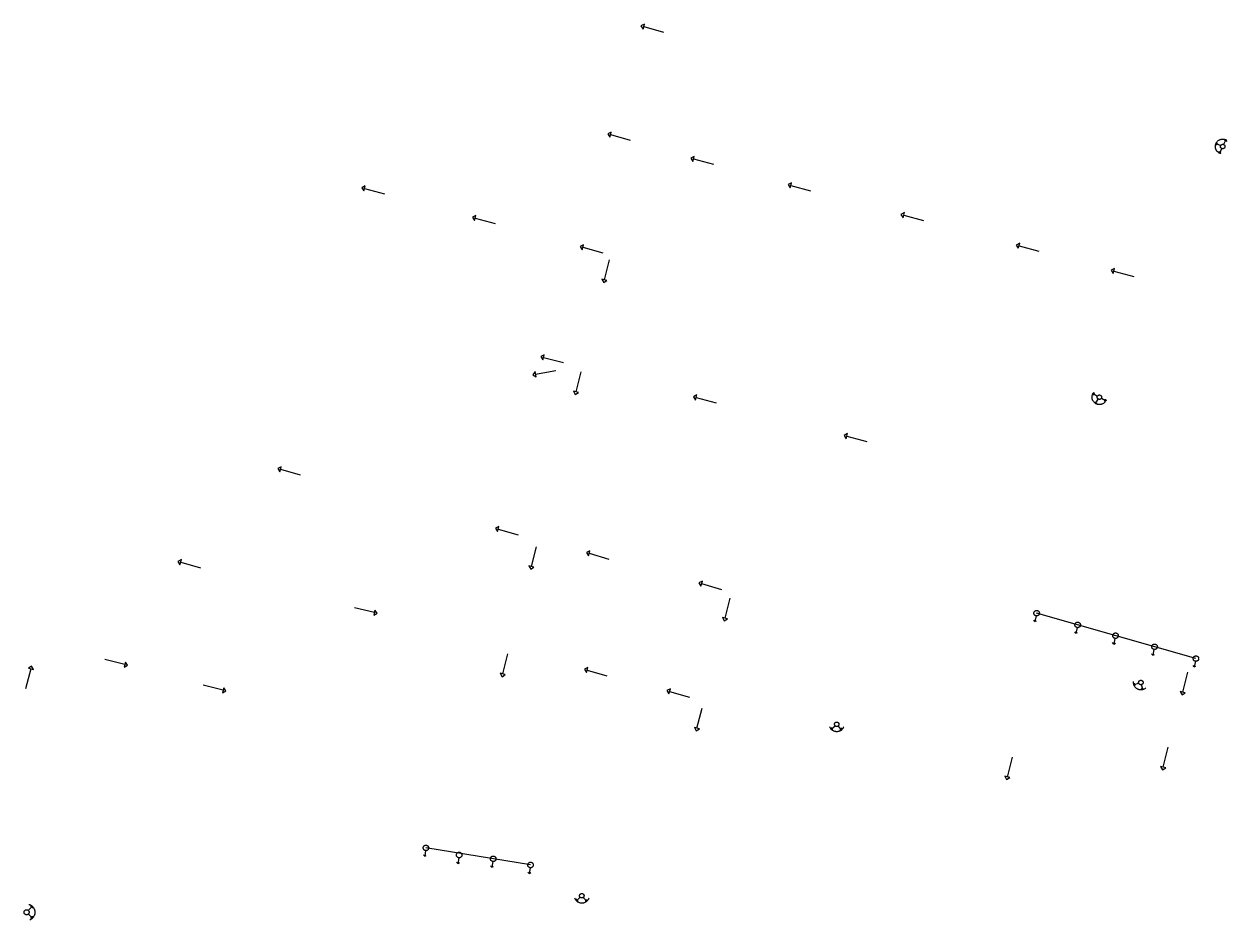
# Model space of a CAD drawing. Header units: inches. Extents: x 21905 to 29562, y 37649 to 43473.
# Drawn here: x 25828 to 27191, y 42210 to 43225 of the extents above; entities that cross this region are included whole.
import ezdxf

# ---------------------------------------------------------------- set-up
doc = ezdxf.new("R2010")
doc.units = ezdxf.units.IN
doc.header["$MEASUREMENT"] = 0

msp = doc.modelspace()

# ---------------------------------------------------------------- linework, layer by layer
for points in [[(26529.4, 43219), (26531, 43224.7), (26527.1, 43222.7), (26529.4, 43219)], [(26530.2, 43221.8), (26552.7, 43215.7)], [(26491.7, 43096.6), (26493.2, 43102.4), (26489.4, 43100.3), (26491.7, 43096.6)], [(26492.4, 43099.5), (26515, 43093.3)], [(27183.9, 43078), (27183.3, 43078.2), (27182.8, 43078.4), (27182.2, 43078.6), (27181.7, 43078.9), (27181.3, 43079.2), (27180.8, 43079.6), (27180.4, 43080), (27179.9, 43080.4), (27179.6, 43080.8), (27179.2, 43081.3), (27178.9, 43081.8), (27178.6, 43082.3), (27178.4, 43082.8), (27178.2, 43083.4), (27178, 43083.9), (27177.9, 43084.5), (27177.8, 43085.1), (27177.7, 43085.6), (27177.7, 43086.2), (27177.8, 43086.8), (27177.8, 43087.4), (27177.9, 43087.9), (27178.1, 43088.5), (27178.3, 43089.1), (27178.5, 43089.6), (27178.8, 43090.1), (27179.1, 43090.6), (27179.4, 43091.1), (27179.8, 43091.5), (27180.2, 43092), (27180.6, 43092.4), (27181, 43092.7), (27181.5, 43093.1), (27182, 43093.4), (27182.5, 43093.6), (27183.1, 43093.9), (27183.6, 43094), (27184.2, 43094.2), (27184.7, 43094.3), (27185.3, 43094.4), (27185.9, 43094.4), (27186.5, 43094.4), (27187.1, 43094.4), (27187.6, 43094.3), (27188.2, 43094.1), (27188.8, 43094), (27189.3, 43093.8), (27189.8, 43093.5), (27190.4, 43093.2), (27190.8, 43092.9)], [(27178.6, 43089.5), (27180.3, 43090.3)], [(27178.6, 43089.5), (27183.8, 43087.1)], [(27178.6, 43089.5), (27179.2, 43087.7)], [(27184.6, 43084), (27184.5, 43084.1), (27184.4, 43084.2), (27184.2, 43084.3), (27184.1, 43084.4), (27184, 43084.6), (27183.9, 43084.7), (27183.8, 43084.9), (27183.7, 43085), (27183.7, 43085.2), (27183.6, 43085.4), (27183.6, 43085.6), (27183.5, 43085.7), (27183.5, 43085.9), (27183.5, 43086.1), (27183.5, 43086.3), (27183.6, 43086.4), (27183.6, 43086.6), (27183.6, 43086.8), (27183.7, 43086.9), (27183.8, 43087.1), (27183.8, 43087.3), (27183.9, 43087.4), (27184, 43087.6), (27184.1, 43087.7), (27184.2, 43087.8), (27184.4, 43088), (27184.5, 43088.1), (27184.7, 43088.2), (27184.8, 43088.3), (27185, 43088.4), (27185.1, 43088.4), (27185.3, 43088.5), (27185.5, 43088.5), (27185.6, 43088.6), (27185.8, 43088.6), (27186, 43088.6), (27186.2, 43088.6), (27186.3, 43088.6), (27186.5, 43088.6), (27186.7, 43088.5), (27186.9, 43088.5), (27187, 43088.4), (27187.2, 43088.3), (27187.3, 43088.3), (27187.5, 43088.2), (27187.6, 43088.1), (27187.8, 43087.9), (27187.9, 43087.8), (27188, 43087.7), (27188.1, 43087.5), (27188.2, 43087.4), (27188.3, 43087.2), (27188.4, 43087.1), (27188.4, 43086.9), (27188.5, 43086.7), (27188.5, 43086.6), (27188.6, 43086.4), (27188.6, 43086.2), (27188.6, 43086), (27188.6, 43085.9), (27188.6, 43085.7), (27188.5, 43085.5), (27188.5, 43085.4), (27188.4, 43085.2), (27188.4, 43085), (27188.3, 43084.9), (27188.2, 43084.7), (27188.1, 43084.6), (27188, 43084.4), (27187.9, 43084.3), (27187.7, 43084.2), (27187.6, 43084.1), (27187.5, 43084), (27187.3, 43083.9), (27187.2, 43083.8), (27187, 43083.7), (27186.8, 43083.6), (27186.7, 43083.6), (27186.5, 43083.6), (27186.3, 43083.5), (27186.1, 43083.5), (27186, 43083.5), (27185.8, 43083.5), (27185.6, 43083.6), (27185.4, 43083.6), (27185.3, 43083.7), (27185.1, 43083.7), (27184.9, 43083.8), (27184.8, 43083.9), (27184.6, 43084)], [(27189.5, 43093.5), (27187.1, 43088.4)], [(27189.5, 43093.5), (27187.7, 43093)], [(27189.5, 43093.5), (27190.3, 43091.8)], [(26585.8, 43069.1), (26587.4, 43074.9), (26583.5, 43072.9), (26585.8, 43069.1)], [(26586.6, 43072), (26609.1, 43065.9)], [(27182.6, 43078.6), (27181.9, 43080.4)], [(27182.6, 43078.6), (27185, 43083.8)], [(27182.6, 43078.6), (27184.4, 43079.2)], [(26696, 43039.2), (26697.6, 43045), (26693.8, 43043), (26696, 43039.2)], [(26213.1, 43035.7), (26214.7, 43041.5), (26210.8, 43039.4), (26213.1, 43035.7)], [(26213.9, 43038.6), (26236.4, 43032.4)], [(26696.8, 43042.1), (26719.3, 43036)], [(26338.6, 43002.2), (26340.1, 43008), (26336.3, 43005.9), (26338.6, 43002.2)], [(26339.3, 43005.1), (26361.9, 42998.9)], [(26823.9, 43005.4), (26825.5, 43011.2), (26821.6, 43009.1), (26823.9, 43005.4)], [(26824.7, 43008.3), (26847.2, 43002.1)], [(26954.5, 42970.8), (26956.1, 42976.5), (26952.2, 42974.5), (26954.5, 42970.8)], [(26460.5, 42969), (26462.1, 42974.8), (26458.2, 42972.7), (26460.5, 42969)], [(26461.3, 42971.9), (26483.8, 42965.7)], [(26955.3, 42973.7), (26977.8, 42967.5)], [(26485.7, 42935.1), (26491.5, 42957.7)], [(27062, 42942.1), (27063.6, 42947.9), (27059.7, 42945.9), (27062, 42942.1)], [(26488.6, 42934.3), (26482.8, 42935.8), (26484.9, 42932), (26488.6, 42934.3)], [(27062.8, 42945), (27085.3, 42938.9)], [(26415.9, 42844.4), (26417.5, 42850.2), (26413.6, 42848.1), (26415.9, 42844.4)], [(26416.7, 42847.3), (26439.3, 42841.3)], [(26408.2, 42825.4), (26407.1, 42831.2), (26404.6, 42827.7), (26408.2, 42825.4)], [(26407.7, 42828.3), (26430.6, 42832.6)], [(26453.5, 42808.3), (26459.4, 42830.9)], [(26456.4, 42807.6), (26450.6, 42809.1), (26452.7, 42805.3), (26456.4, 42807.6)], [(26588.8, 42799), (26590.3, 42804.8), (26586.5, 42802.7), (26588.8, 42799)], [(26589.6, 42801.9), (26612.2, 42795.9)], [(27054.2, 42799.1), (27053.9, 42798.6), (27053.7, 42798.1), (27053.4, 42797.6), (27053, 42797.1), (27052.7, 42796.6), (27052.3, 42796.2), (27051.8, 42795.8), (27051.4, 42795.5), (27050.9, 42795.1), (27050.4, 42794.8), (27049.9, 42794.6), (27049.3, 42794.4), (27048.8, 42794.2), (27048.2, 42794), (27047.6, 42793.9), (27047.1, 42793.9), (27046.5, 42793.8), (27045.9, 42793.8), (27045.3, 42793.9), (27044.7, 42794), (27044.2, 42794.1), (27043.6, 42794.3), (27043.1, 42794.5), (27042.6, 42794.8), (27042.1, 42795.1), (27041.6, 42795.4), (27041.1, 42795.7), (27040.7, 42796.1), (27040.3, 42796.5), (27039.9, 42797), (27039.5, 42797.4), (27039.2, 42797.9), (27038.9, 42798.4), (27038.7, 42799), (27038.5, 42799.5), (27038.3, 42800.1), (27038.2, 42800.6), (27038.1, 42801.2), (27038.1, 42801.8), (27038, 42802.4), (27038.1, 42802.9), (27038.1, 42803.5), (27038.3, 42804.1), (27038.4, 42804.7), (27038.6, 42805.2), (27038.8, 42805.7), (27039.1, 42806.3), (27039.4, 42806.8), (27039.7, 42807.2), (27040.1, 42807.7)], [(27039.3, 42806.5), (27041.2, 42807)], [(27039.3, 42806.5), (27044.2, 42803.5)], [(27039.3, 42806.5), (27039.7, 42804.6)], [(27042.1, 42795.1), (27045.1, 42800)], [(27048.3, 42800.5), (27048.2, 42800.4), (27048.1, 42800.3), (27047.9, 42800.2), (27047.8, 42800.1), (27047.6, 42800), (27047.5, 42799.9), (27047.3, 42799.8), (27047.1, 42799.8), (27047, 42799.7), (27046.8, 42799.7), (27046.6, 42799.6), (27046.5, 42799.6), (27046.3, 42799.6), (27046.1, 42799.7), (27045.9, 42799.7), (27045.7, 42799.7), (27045.6, 42799.8), (27045.4, 42799.8), (27045.3, 42799.9), (27045.1, 42800), (27044.9, 42800.1), (27044.8, 42800.2), (27044.7, 42800.3), (27044.5, 42800.4), (27044.4, 42800.6), (27044.3, 42800.7), (27044.2, 42800.9), (27044.1, 42801), (27044.1, 42801.2), (27044, 42801.3), (27043.9, 42801.5), (27043.9, 42801.7), (27043.9, 42801.9), (27043.9, 42802), (27043.9, 42802.2), (27043.9, 42802.4), (27043.9, 42802.6), (27043.9, 42802.7), (27044, 42802.9), (27044, 42803.1), (27044.1, 42803.2), (27044.2, 42803.4), (27044.3, 42803.5), (27044.4, 42803.7), (27044.5, 42803.8), (27044.6, 42804), (27044.7, 42804.1), (27044.9, 42804.2), (27045, 42804.3), (27045.2, 42804.4), (27045.3, 42804.5), (27045.5, 42804.5), (27045.6, 42804.6), (27045.8, 42804.6), (27046, 42804.7), (27046.2, 42804.7), (27046.3, 42804.7), (27046.5, 42804.7), (27046.7, 42804.7), (27046.9, 42804.7), (27047, 42804.6), (27047.2, 42804.6), (27047.4, 42804.5), (27047.5, 42804.4), (27047.7, 42804.4), (27047.8, 42804.3), (27048, 42804.2), (27048.1, 42804), (27048.2, 42803.9), (27048.4, 42803.8), (27048.5, 42803.6), (27048.6, 42803.5), (27048.6, 42803.3), (27048.7, 42803.2), (27048.8, 42803), (27048.8, 42802.8), (27048.9, 42802.7), (27048.9, 42802.5), (27048.9, 42802.3), (27048.9, 42802.1), (27048.9, 42802), (27048.9, 42801.8), (27048.9, 42801.6), (27048.8, 42801.4), (27048.8, 42801.3), (27048.7, 42801.1), (27048.6, 42801), (27048.5, 42800.8), (27048.4, 42800.7), (27048.3, 42800.5)], [(27053.4, 42797.9), (27048.6, 42800.9)], [(27053.4, 42797.9), (27053.1, 42799.8)], [(27042.1, 42795.1), (27041.6, 42797)], [(27042.1, 42795.1), (27044, 42795.5)], [(27053.4, 42797.9), (27051.6, 42797.4)], [(26759.7, 42755.1), (26761.2, 42760.9), (26757.4, 42758.9), (26759.7, 42755.1)], [(26760.4, 42758), (26783, 42752)], [(26117.9, 42717.8), (26119.5, 42723.5), (26115.6, 42721.5), (26117.9, 42717.8)], [(26118.7, 42720.6), (26141.1, 42714.1)], [(26364.5, 42650), (26366.2, 42655.8), (26362.3, 42653.8), (26364.5, 42650)], [(26365.3, 42652.9), (26387.8, 42646.3)], [(26403, 42610.3), (26408.9, 42632.9)], [(26467.5, 42622.7), (26469.2, 42628.4), (26465.3, 42626.4), (26467.5, 42622.7)], [(26468.4, 42625.5), (26490.8, 42618.9)], [(26004.9, 42612.5), (26006.5, 42618.3), (26002.6, 42616.3), (26004.9, 42612.5)], [(26005.7, 42615.4), (26028.1, 42608.9)], [(26405.9, 42609.6), (26400.2, 42611.1), (26402.2, 42607.3), (26405.9, 42609.6)], [(26594.9, 42588.3), (26596.6, 42594), (26592.7, 42592.1), (26594.9, 42588.3)], [(26595.8, 42591.2), (26618.2, 42584.6)], [(26622.3, 42552), (26628.2, 42574.6)], [(26225.1, 42558.3), (26202.4, 42563.7)], [(26225.8, 42561.2), (26224.4, 42555.3), (26228.2, 42557.5), (26225.8, 42561.2)], [(26977.7, 42555.6), (26977.6, 42555.4), (26977.4, 42555.3), (26977.2, 42555.2), (26977.1, 42555), (26976.9, 42554.9), (26976.7, 42554.8), (26976.5, 42554.7), (26976.3, 42554.6), (26976.1, 42554.6), (26975.9, 42554.5), (26975.7, 42554.5), (26975.4, 42554.5), (26975.2, 42554.5), (26975, 42554.5), (26974.8, 42554.5), (26974.6, 42554.5), (26974.4, 42554.6), (26974.2, 42554.7), (26974, 42554.7), (26973.8, 42554.8), (26973.6, 42555), (26973.4, 42555.1), (26973.2, 42555.2), (26973.1, 42555.4), (26972.9, 42555.5), (26972.8, 42555.7), (26972.7, 42555.9), (26972.6, 42556.1), (26972.5, 42556.2), (26972.4, 42556.4), (26972.3, 42556.7), (26972.2, 42556.9), (26972.2, 42557.1), (26972.2, 42557.3), (26972.2, 42557.5), (26972.2, 42557.7), (26972.2, 42557.9), (26972.2, 42558.2), (26972.3, 42558.4), (26972.3, 42558.6), (26972.4, 42558.8), (26972.5, 42559), (26972.6, 42559.2), (26972.7, 42559.4), (26972.9, 42559.5), (26973, 42559.7), (26973.1, 42559.8), (26973.3, 42560), (26973.5, 42560.1), (26973.7, 42560.2), (26973.9, 42560.3), (26974.1, 42560.4), (26974.3, 42560.5), (26974.5, 42560.6), (26974.7, 42560.6), (26974.9, 42560.7), (26975.1, 42560.7), (26975.3, 42560.7), (26975.5, 42560.7), (26975.8, 42560.6), (26976, 42560.6), (26976.2, 42560.6), (26976.4, 42560.5), (26976.6, 42560.4), (26976.8, 42560.3), (26977, 42560.2), (26977.1, 42560.1), (26977.3, 42559.9), (26977.5, 42559.8), (26977.6, 42559.6), (26977.8, 42559.5), (26977.9, 42559.3), (26978, 42559.1), (26978.1, 42558.9), (26978.2, 42558.7), (26978.3, 42558.5), (26978.3, 42558.3), (26978.4, 42558.1), (26978.4, 42557.8), (26978.4, 42557.6), (26978.4, 42557.4), (26978.4, 42557.2), (26978.3, 42557), (26978.3, 42556.8), (26978.2, 42556.6), (26978.2, 42556.4), (26978.1, 42556.2), (26978, 42556), (26977.8, 42555.8), (26977.7, 42555.6)], [(26974.6, 42554.5), (26973.3, 42548.1)], [(27155.7, 42506.2), (26975.3, 42557.6)], [(26625.2, 42551.2), (26619.4, 42552.7), (26621.5, 42548.9), (26625.2, 42551.2)], [(26973.3, 42548.1), (26972, 42549.7)], [(26973.3, 42548.1), (26975.2, 42549)], [(27024.2, 42542.4), (27024.1, 42542.2), (27023.9, 42542.1), (27023.7, 42541.9), (27023.6, 42541.8), (27023.4, 42541.7), (27023.2, 42541.6), (27023, 42541.5), (27022.8, 42541.4), (27022.6, 42541.3), (27022.4, 42541.3), (27022.2, 42541.2), (27021.9, 42541.2), (27021.7, 42541.2), (27021.5, 42541.2), (27021.3, 42541.3), (27021.1, 42541.3), (27020.9, 42541.4), (27020.7, 42541.4), (27020.5, 42541.5), (27020.3, 42541.6), (27020.1, 42541.7), (27019.9, 42541.8), (27019.7, 42542), (27019.6, 42542.1), (27019.4, 42542.3), (27019.3, 42542.5), (27019.2, 42542.6), (27019, 42542.8), (27018.9, 42543), (27018.9, 42543.2), (27018.8, 42543.4), (27018.7, 42543.6), (27018.7, 42543.8), (27018.7, 42544.1), (27018.7, 42544.3), (27018.7, 42544.5), (27018.7, 42544.7), (27018.7, 42544.9), (27018.8, 42545.1), (27018.8, 42545.3), (27018.9, 42545.5), (27019, 42545.7), (27019.1, 42545.9), (27019.2, 42546.1), (27019.3, 42546.3), (27019.5, 42546.5), (27019.6, 42546.6), (27019.8, 42546.8), (27020, 42546.9), (27020.2, 42547), (27020.3, 42547.1), (27020.5, 42547.2), (27020.7, 42547.3), (27021, 42547.3), (27021.2, 42547.4), (27021.4, 42547.4), (27021.6, 42547.4), (27021.8, 42547.5), (27022, 42547.4), (27022.3, 42547.4), (27022.5, 42547.4), (27022.7, 42547.3), (27022.9, 42547.2), (27023.1, 42547.2), (27023.3, 42547.1), (27023.5, 42547), (27023.6, 42546.8), (27023.8, 42546.7), (27024, 42546.5), (27024.1, 42546.4), (27024.3, 42546.2), (27024.4, 42546), (27024.5, 42545.9), (27024.6, 42545.7), (27024.7, 42545.5), (27024.7, 42545.3), (27024.8, 42545), (27024.8, 42544.8), (27024.9, 42544.6), (27024.9, 42544.4), (27024.9, 42544.2), (27024.9, 42544), (27024.8, 42543.7), (27024.8, 42543.5), (27024.7, 42543.3), (27024.6, 42543.1), (27024.6, 42542.9), (27024.4, 42542.7), (27024.3, 42542.6), (27024.2, 42542.4)], [(27021.1, 42541.3), (27019.8, 42534.9)], [(27019.8, 42534.9), (27018.4, 42536.5)], [(27019.8, 42534.9), (27021.7, 42535.8)], [(27067.1, 42530.2), (27066.9, 42530), (27066.8, 42529.9), (27066.6, 42529.7), (27066.4, 42529.6), (27066.3, 42529.5), (27066.1, 42529.4), (27065.9, 42529.3), (27065.7, 42529.2), (27065.5, 42529.1), (27065.2, 42529.1), (27065, 42529), (27064.8, 42529), (27064.6, 42529), (27064.4, 42529), (27064.2, 42529.1), (27063.9, 42529.1), (27063.7, 42529.2), (27063.5, 42529.2), (27063.3, 42529.3), (27063.1, 42529.4), (27062.9, 42529.5), (27062.8, 42529.6), (27062.6, 42529.8), (27062.4, 42529.9), (27062.3, 42530.1), (27062.2, 42530.3), (27062, 42530.4), (27061.9, 42530.6), (27061.8, 42530.8), (27061.7, 42531), (27061.7, 42531.2), (27061.6, 42531.4), (27061.6, 42531.6), (27061.5, 42531.9), (27061.5, 42532.1), (27061.5, 42532.3), (27061.5, 42532.5), (27061.6, 42532.7), (27061.6, 42532.9), (27061.7, 42533.1), (27061.8, 42533.3), (27061.9, 42533.5), (27062, 42533.7), (27062.1, 42533.9), (27062.2, 42534.1), (27062.4, 42534.3), (27062.5, 42534.4), (27062.7, 42534.6), (27062.8, 42534.7), (27063, 42534.8), (27063.2, 42534.9), (27063.4, 42535), (27063.6, 42535.1), (27063.8, 42535.1), (27064, 42535.2), (27064.3, 42535.2), (27064.5, 42535.2), (27064.7, 42535.2), (27064.9, 42535.2), (27065.1, 42535.2), (27065.3, 42535.2), (27065.5, 42535.1), (27065.8, 42535), (27066, 42535), (27066.1, 42534.9), (27066.3, 42534.8), (27066.5, 42534.6), (27066.7, 42534.5), (27066.8, 42534.3), (27067, 42534.2), (27067.1, 42534), (27067.3, 42533.8), (27067.4, 42533.7), (27067.5, 42533.5), (27067.5, 42533.3), (27067.6, 42533.1), (27067.7, 42532.8), (27067.7, 42532.6), (27067.7, 42532.4), (27067.8, 42532.2), (27067.8, 42532), (27067.7, 42531.8), (27067.7, 42531.5), (27067.7, 42531.3), (27067.6, 42531.1), (27067.5, 42530.9), (27067.4, 42530.7), (27067.3, 42530.5), (27067.2, 42530.4), (27067.1, 42530.2)], [(27064, 42529.1), (27062.7, 42522.6)], [(27062.7, 42522.6), (27061.3, 42524.3)], [(27062.7, 42522.6), (27064.6, 42523.6)], [(27111.3, 42517.6), (27111.1, 42517.4), (27111, 42517.3), (27110.8, 42517.1), (27110.7, 42517), (27110.5, 42516.9), (27110.3, 42516.8), (27110.1, 42516.7), (27109.9, 42516.6), (27109.7, 42516.5), (27109.5, 42516.5), (27109.2, 42516.5), (27109, 42516.4), (27108.8, 42516.4), (27108.6, 42516.4), (27108.4, 42516.5), (27108.2, 42516.5), (27108, 42516.6), (27107.7, 42516.6), (27107.5, 42516.7), (27107.4, 42516.8), (27107.2, 42516.9), (27107, 42517.1), (27106.8, 42517.2), (27106.7, 42517.3), (27106.5, 42517.5), (27106.4, 42517.7), (27106.2, 42517.8), (27106.1, 42518), (27106, 42518.2), (27106, 42518.4), (27105.9, 42518.6), (27105.8, 42518.8), (27105.8, 42519.1), (27105.8, 42519.3), (27105.7, 42519.5), (27105.7, 42519.7), (27105.8, 42519.9), (27105.8, 42520.1), (27105.8, 42520.3), (27105.9, 42520.6), (27106, 42520.8), (27106.1, 42521), (27106.2, 42521.1), (27106.3, 42521.3), (27106.4, 42521.5), (27106.6, 42521.7), (27106.7, 42521.8), (27106.9, 42522), (27107.1, 42522.1), (27107.2, 42522.2), (27107.4, 42522.3), (27107.6, 42522.4), (27107.8, 42522.5), (27108, 42522.6), (27108.3, 42522.6), (27108.5, 42522.6), (27108.7, 42522.7), (27108.9, 42522.7), (27109.1, 42522.7), (27109.3, 42522.6), (27109.6, 42522.6), (27109.8, 42522.5), (27110, 42522.5), (27110.2, 42522.4), (27110.4, 42522.3), (27110.5, 42522.2), (27110.7, 42522), (27110.9, 42521.9), (27111.1, 42521.8), (27111.2, 42521.6), (27111.3, 42521.4), (27111.5, 42521.3), (27111.6, 42521.1), (27111.7, 42520.9), (27111.8, 42520.7), (27111.8, 42520.5), (27111.9, 42520.3), (27111.9, 42520), (27112, 42519.8), (27112, 42519.6), (27112, 42519.4), (27112, 42519.2), (27111.9, 42519), (27111.9, 42518.7), (27111.8, 42518.5), (27111.7, 42518.3), (27111.6, 42518.1), (27111.5, 42517.9), (27111.4, 42517.8), (27111.3, 42517.6)], [(27108.2, 42516.5), (27106.9, 42510.1)], [(25942.5, 42499.4), (25919.9, 42505.3)], [(25943.2, 42502.3), (25941.7, 42496.5), (25945.5, 42498.6), (25943.2, 42502.3)], [(26370.5, 42488.8), (26376.4, 42511.4)], [(27106.9, 42510.1), (27105.5, 42511.7)], [(27106.9, 42510.1), (27108.8, 42511)], [(27153.8, 42496.7), (27152.4, 42498.3)], [(27158.2, 42504.2), (27158, 42504.1), (27157.9, 42503.9), (27157.7, 42503.8), (27157.5, 42503.7), (27157.3, 42503.5), (27157.2, 42503.4), (27157, 42503.3), (27156.8, 42503.3), (27156.5, 42503.2), (27156.3, 42503.1), (27156.1, 42503.1), (27155.9, 42503.1), (27155.7, 42503.1), (27155.5, 42503.1), (27155.3, 42503.1), (27155, 42503.2), (27154.8, 42503.2), (27154.6, 42503.3), (27154.4, 42503.4), (27154.2, 42503.5), (27154, 42503.6), (27153.9, 42503.7), (27153.7, 42503.8), (27153.5, 42504), (27153.4, 42504.2), (27153.2, 42504.3), (27153.1, 42504.5), (27153, 42504.7), (27152.9, 42504.9), (27152.8, 42505.1), (27152.8, 42505.3), (27152.7, 42505.5), (27152.7, 42505.7), (27152.6, 42505.9), (27152.6, 42506.1), (27152.6, 42506.4), (27152.6, 42506.6), (27152.7, 42506.8), (27152.7, 42507), (27152.8, 42507.2), (27152.9, 42507.4), (27153, 42507.6), (27153.1, 42507.8), (27153.2, 42508), (27153.3, 42508.2), (27153.5, 42508.3), (27153.6, 42508.5), (27153.8, 42508.6), (27153.9, 42508.8), (27154.1, 42508.9), (27154.3, 42509), (27154.5, 42509.1), (27154.7, 42509.1), (27154.9, 42509.2), (27155.1, 42509.3), (27155.3, 42509.3), (27155.6, 42509.3), (27155.8, 42509.3), (27156, 42509.3), (27156.2, 42509.3), (27156.4, 42509.2), (27156.6, 42509.2), (27156.8, 42509.1), (27157, 42509), (27157.2, 42508.9), (27157.4, 42508.8), (27157.6, 42508.7), (27157.8, 42508.6), (27157.9, 42508.4), (27158.1, 42508.3), (27158.2, 42508.1), (27158.3, 42507.9), (27158.5, 42507.7), (27158.6, 42507.5), (27158.6, 42507.3), (27158.7, 42507.1), (27158.8, 42506.9), (27158.8, 42506.7), (27158.8, 42506.5), (27158.9, 42506.3), (27158.8, 42506), (27158.8, 42505.8), (27158.8, 42505.6), (27158.7, 42505.4), (27158.7, 42505.2), (27158.6, 42505), (27158.5, 42504.8), (27158.4, 42504.6), (27158.3, 42504.4), (27158.2, 42504.2)], [(27155.1, 42503.2), (27153.8, 42496.7)], [(25836.1, 42494.5), (25830.1, 42471.9)], [(25833.2, 42495.2), (25839, 42493.7), (25836.9, 42497.5), (25833.2, 42495.2)], [(26373.4, 42488), (26367.6, 42489.5), (26369.7, 42485.7), (26373.4, 42488)], [(26465.3, 42490.3), (26467, 42496.1), (26463.1, 42494.1), (26465.3, 42490.3)], [(26466.2, 42493.2), (26488.6, 42486.6)], [(27140.8, 42468.1), (27146.7, 42490.7)], [(27153.8, 42496.7), (27155.7, 42497.7)], [(26053.9, 42470.3), (26031.3, 42476.2)], [(26054.7, 42473.2), (26053.2, 42467.4), (26057, 42469.5), (26054.7, 42473.2)], [(26558.7, 42466.2), (26560.4, 42471.9), (26556.5, 42469.9), (26558.7, 42466.2)], [(27099.1, 42473), (27098.6, 42472.6), (27098.2, 42472.3), (27097.7, 42472), (27097.2, 42471.7), (27096.7, 42471.4), (27096.2, 42471.2), (27095.6, 42471.1), (27095.1, 42470.9), (27094.5, 42470.8), (27093.9, 42470.8), (27093.4, 42470.8), (27092.8, 42470.8), (27092.2, 42470.8), (27091.6, 42470.9), (27091.1, 42471.1), (27090.5, 42471.2), (27090, 42471.4), (27089.5, 42471.7), (27089, 42472), (27088.5, 42472.3), (27088.1, 42472.6), (27087.6, 42473), (27087.2, 42473.4), (27086.8, 42473.9), (27086.5, 42474.3), (27086.2, 42474.8), (27085.9, 42475.3), (27085.7, 42475.8), (27085.5, 42476.3), (27085.3, 42476.9), (27085.2, 42477.4), (27085.1, 42478), (27085, 42478.6), (27085, 42479.2), (27085, 42479.7), (27085.1, 42480.3)], [(27085.4, 42477), (27086.3, 42478.7)], [(27085.4, 42477), (27090.9, 42478.5)], [(27085.4, 42477), (27087, 42476)], [(27095.8, 42479.8), (27095.8, 42479.6), (27095.9, 42479.4), (27095.9, 42479.2), (27095.9, 42479.1), (27095.9, 42478.9), (27095.9, 42478.7), (27095.8, 42478.5), (27095.8, 42478.4), (27095.7, 42478.2), (27095.6, 42478), (27095.6, 42477.9), (27095.5, 42477.7), (27095.4, 42477.6), (27095.3, 42477.5), (27095.1, 42477.3), (27095, 42477.2), (27094.9, 42477.1), (27094.7, 42477), (27094.6, 42476.9), (27094.4, 42476.8), (27094.3, 42476.8), (27094.1, 42476.7), (27093.9, 42476.7), (27093.7, 42476.6), (27093.6, 42476.6), (27093.4, 42476.6), (27093.2, 42476.6), (27093, 42476.6), (27092.9, 42476.6), (27092.7, 42476.7), (27092.5, 42476.7), (27092.4, 42476.8), (27092.2, 42476.9), (27092, 42477), (27091.9, 42477.1), (27091.8, 42477.2), (27091.6, 42477.3), (27091.5, 42477.4), (27091.4, 42477.5), (27091.3, 42477.7), (27091.2, 42477.8), (27091.1, 42478), (27091, 42478.1), (27091, 42478.3), (27090.9, 42478.5), (27090.9, 42478.7), (27090.8, 42478.8), (27090.8, 42479), (27090.8, 42479.2), (27090.8, 42479.4), (27090.9, 42479.5), (27090.9, 42479.7), (27090.9, 42479.9), (27091, 42480), (27091.1, 42480.2), (27091.1, 42480.4), (27091.2, 42480.5), (27091.3, 42480.7), (27091.4, 42480.8), (27091.6, 42480.9), (27091.7, 42481), (27091.8, 42481.2), (27092, 42481.3), (27092.1, 42481.3), (27092.3, 42481.4), (27092.5, 42481.5), (27092.6, 42481.6), (27092.8, 42481.6), (27093, 42481.6), (27093.1, 42481.7), (27093.3, 42481.7), (27093.5, 42481.7), (27093.7, 42481.6), (27093.9, 42481.6), (27094, 42481.6), (27094.2, 42481.5), (27094.4, 42481.5), (27094.5, 42481.4), (27094.7, 42481.3), (27094.8, 42481.2), (27095, 42481.1), (27095.1, 42481), (27095.2, 42480.8), (27095.3, 42480.7), (27095.4, 42480.6), (27095.5, 42480.4), (27095.6, 42480.3), (27095.7, 42480.1), (27095.8, 42479.9), (27095.8, 42479.8)], [(27095.5, 42471.2), (27093.8, 42472.1)], [(27095.5, 42471.2), (27094, 42476.7)], [(27095.5, 42471.2), (27096.5, 42472.8)], [(26559.5, 42469.1), (26582, 42462.5)], [(27143.7, 42467.3), (27137.9, 42468.8), (27140, 42465), (27143.7, 42467.3)], [(26590.5, 42427.3), (26596.4, 42449.9)], [(26750.7, 42433.5), (26750.8, 42433.3), (26750.9, 42433.2), (26751, 42433), (26751.1, 42432.9), (26751.2, 42432.7), (26751.2, 42432.6), (26751.3, 42432.4), (26751.3, 42432.2), (26751.4, 42432), (26751.4, 42431.9), (26751.4, 42431.7), (26751.4, 42431.5), (26751.3, 42431.3), (26751.3, 42431.2), (26751.3, 42431), (26751.2, 42430.8), (26751.1, 42430.7), (26751, 42430.5), (26751, 42430.4), (26750.8, 42430.2), (26750.7, 42430.1), (26750.6, 42429.9), (26750.5, 42429.8), (26750.3, 42429.7), (26750.2, 42429.6), (26750, 42429.5), (26749.9, 42429.5), (26749.7, 42429.4), (26749.6, 42429.3), (26749.4, 42429.3), (26749.2, 42429.3), (26749, 42429.2), (26748.9, 42429.2), (26748.7, 42429.2), (26748.5, 42429.2), (26748.3, 42429.3), (26748.2, 42429.3), (26748, 42429.4), (26747.8, 42429.4), (26747.7, 42429.5), (26747.5, 42429.6), (26747.4, 42429.7), (26747.2, 42429.8), (26747.1, 42429.9), (26747, 42430.1), (26746.9, 42430.2), (26746.7, 42430.3), (26746.7, 42430.5), (26746.6, 42430.6), (26746.5, 42430.8), (26746.4, 42431), (26746.4, 42431.1), (26746.3, 42431.3), (26746.3, 42431.5), (26746.3, 42431.7), (26746.3, 42431.8), (26746.3, 42432), (26746.3, 42432.2), (26746.4, 42432.4), (26746.4, 42432.5), (26746.5, 42432.7), (26746.6, 42432.9), (26746.6, 42433), (26746.7, 42433.2), (26746.8, 42433.3), (26746.9, 42433.4), (26747.1, 42433.6), (26747.2, 42433.7), (26747.3, 42433.8), (26747.5, 42433.9), (26747.6, 42434), (26747.8, 42434.1), (26748, 42434.1), (26748.1, 42434.2), (26748.3, 42434.2), (26748.5, 42434.3), (26748.6, 42434.3), (26748.8, 42434.3), (26749, 42434.3), (26749.2, 42434.3), (26749.4, 42434.2), (26749.5, 42434.2), (26749.7, 42434.1), (26749.9, 42434.1), (26750, 42434), (26750.2, 42433.9), (26750.3, 42433.8), (26750.5, 42433.7), (26750.6, 42433.6), (26750.7, 42433.5)], [(26593.4, 42426.5), (26587.6, 42428), (26589.7, 42424.2), (26593.4, 42426.5)], [(26756.7, 42429), (26756.5, 42428.5), (26756.3, 42427.9), (26756, 42427.4), (26755.7, 42427), (26755.4, 42426.5), (26755, 42426.1), (26754.6, 42425.7), (26754.2, 42425.3), (26753.7, 42424.9), (26753.2, 42424.6), (26752.7, 42424.3), (26752.2, 42424.1), (26751.7, 42423.9), (26751.1, 42423.7), (26750.6, 42423.6), (26750, 42423.5), (26749.4, 42423.4), (26748.9, 42423.4), (26748.3, 42423.4), (26747.7, 42423.5), (26747.2, 42423.6), (26746.6, 42423.7), (26746.1, 42423.9), (26745.5, 42424.1), (26745, 42424.3), (26744.5, 42424.6), (26744, 42424.9), (26743.6, 42425.3), (26743.1, 42425.6), (26742.7, 42426), (26742.3, 42426.5), (26742, 42426.9), (26741.7, 42427.4), (26741.4, 42427.9), (26741.2, 42428.4), (26740.9, 42429)], [(26742.7, 42426.2), (26747, 42430.1)], [(26742.7, 42426.2), (26742.8, 42428.1)], [(26742.7, 42426.2), (26744.6, 42426)], [(26754.4, 42425.7), (26750.5, 42429.9)], [(26754.4, 42425.7), (26752.5, 42425.7)], [(26754.4, 42425.7), (26754.6, 42427.6)], [(27118.6, 42383.3), (27124.4, 42405.9)], [(26942.1, 42372.1), (26948, 42394.7)], [(27121.5, 42382.6), (27115.7, 42384.1), (27117.8, 42380.2), (27121.5, 42382.6)], [(26945, 42371.4), (26939.2, 42372.9), (26941.3, 42369.1), (26945, 42371.4)], [(26286, 42290), (26285.9, 42289.9), (26285.7, 42289.7), (26285.6, 42289.5), (26285.4, 42289.4), (26285.2, 42289.3), (26285.1, 42289.2), (26284.9, 42289), (26284.7, 42289), (26284.5, 42288.9), (26284.3, 42288.8), (26284, 42288.8), (26283.8, 42288.7), (26283.6, 42288.7), (26283.4, 42288.7), (26283.2, 42288.7), (26283, 42288.8), (26282.8, 42288.8), (26282.5, 42288.9), (26282.3, 42288.9), (26282.1, 42289), (26281.9, 42289.1), (26281.8, 42289.3), (26281.6, 42289.4), (26281.4, 42289.5), (26281.3, 42289.7), (26281.1, 42289.8), (26281, 42290), (26280.9, 42290.2), (26280.7, 42290.4), (26280.6, 42290.6), (26280.6, 42290.8), (26280.5, 42291), (26280.4, 42291.2), (26280.4, 42291.4), (26280.4, 42291.6), (26280.4, 42291.8), (26280.4, 42292), (26280.4, 42292.3), (26280.4, 42292.5), (26280.5, 42292.7), (26280.6, 42292.9), (26280.6, 42293.1), (26280.7, 42293.3), (26280.8, 42293.5), (26281, 42293.7), (26281.1, 42293.8), (26281.2, 42294), (26281.4, 42294.1), (26281.6, 42294.3), (26281.7, 42294.4), (26281.9, 42294.5), (26282.1, 42294.6), (26282.3, 42294.7), (26282.5, 42294.8), (26282.7, 42294.9), (26282.9, 42294.9), (26283.1, 42294.9), (26283.4, 42295), (26283.6, 42295), (26283.8, 42294.9), (26284, 42294.9), (26284.2, 42294.9), (26284.4, 42294.8), (26284.6, 42294.7), (26284.8, 42294.7), (26285, 42294.6), (26285.2, 42294.4), (26285.4, 42294.3), (26285.6, 42294.2), (26285.7, 42294), (26285.9, 42293.9), (26286, 42293.7), (26286.1, 42293.5), (26286.2, 42293.3), (26286.3, 42293.1), (26286.4, 42292.9), (26286.5, 42292.7), (26286.5, 42292.5), (26286.6, 42292.3), (26286.6, 42292.1), (26286.6, 42291.9), (26286.6, 42291.6), (26286.6, 42291.4), (26286.5, 42291.2), (26286.5, 42291), (26286.4, 42290.8), (26286.3, 42290.6), (26286.2, 42290.4), (26286.1, 42290.2), (26286, 42290)], [(26282.1, 42282.3), (26280.6, 42283.8)], [(26283, 42288.8), (26282.1, 42282.3)], [(26282.1, 42282.3), (26283.9, 42283.3)], [(26402, 42272.5), (26283.5, 42291.8)], [(26323.7, 42281.9), (26323.5, 42281.8), (26323.4, 42281.6), (26323.2, 42281.5), (26323.1, 42281.3), (26322.9, 42281.2), (26322.7, 42281.1), (26322.5, 42281), (26322.3, 42280.9), (26322.1, 42280.8), (26321.9, 42280.7), (26321.7, 42280.7), (26321.5, 42280.7), (26321.3, 42280.6), (26321, 42280.6), (26320.8, 42280.7), (26320.6, 42280.7), (26320.4, 42280.7), (26320.2, 42280.8), (26320, 42280.9), (26319.8, 42281), (26319.6, 42281.1), (26319.4, 42281.2), (26319.2, 42281.3), (26319.1, 42281.4), (26318.9, 42281.6), (26318.7, 42281.7), (26318.6, 42281.9), (26318.5, 42282.1), (26318.4, 42282.3), (26318.3, 42282.5), (26318.2, 42282.7), (26318.1, 42282.9), (26318.1, 42283.1), (26318, 42283.3), (26318, 42283.5), (26318, 42283.7), (26318, 42284), (26318, 42284.2), (26318.1, 42284.4), (26318.1, 42284.6), (26318.2, 42284.8), (26318.3, 42285), (26318.4, 42285.2), (26318.5, 42285.4), (26318.6, 42285.6), (26318.7, 42285.8), (26318.9, 42285.9), (26319, 42286.1), (26319.2, 42286.2), (26319.4, 42286.3), (26319.6, 42286.5), (26319.7, 42286.6), (26319.9, 42286.6), (26320.1, 42286.7), (26320.4, 42286.8), (26320.6, 42286.8), (26320.8, 42286.9), (26321, 42286.9), (26321.2, 42286.9), (26321.4, 42286.9), (26321.7, 42286.8), (26321.9, 42286.8), (26322.1, 42286.7), (26322.3, 42286.7), (26322.5, 42286.6), (26322.7, 42286.5), (26322.9, 42286.4), (26323, 42286.2), (26323.2, 42286.1), (26323.4, 42285.9), (26323.5, 42285.8), (26323.6, 42285.6), (26323.8, 42285.4), (26323.9, 42285.2), (26324, 42285), (26324, 42284.8), (26324.1, 42284.6), (26324.2, 42284.4), (26324.2, 42284.2), (26324.2, 42284), (26324.2, 42283.8), (26324.2, 42283.6), (26324.2, 42283.3), (26324.2, 42283.1), (26324.1, 42282.9), (26324.1, 42282.7), (26324, 42282.5), (26323.9, 42282.3), (26323.8, 42282.1), (26323.7, 42281.9)], [(26320.7, 42280.7), (26319.7, 42274.2)], [(26362.3, 42277.6), (26362.1, 42277.5), (26362, 42277.3), (26361.8, 42277.2), (26361.7, 42277), (26361.5, 42276.9), (26361.3, 42276.8), (26361.1, 42276.7), (26360.9, 42276.6), (26360.7, 42276.5), (26360.5, 42276.4), (26360.3, 42276.4), (26360.1, 42276.4), (26359.8, 42276.4), (26359.6, 42276.4), (26359.4, 42276.4), (26359.2, 42276.4), (26359, 42276.4), (26358.8, 42276.5), (26358.6, 42276.6), (26358.4, 42276.7), (26358.2, 42276.8), (26358, 42276.9), (26357.8, 42277), (26357.7, 42277.1), (26357.5, 42277.3), (26357.3, 42277.5), (26357.2, 42277.6), (26357.1, 42277.8), (26357, 42278), (26356.9, 42278.2), (26356.8, 42278.4), (26356.7, 42278.6), (26356.7, 42278.8), (26356.6, 42279), (26356.6, 42279.2), (26356.6, 42279.5), (26356.6, 42279.7), (26356.6, 42279.9), (26356.7, 42280.1), (26356.7, 42280.3), (26356.8, 42280.5), (26356.9, 42280.7), (26357, 42280.9), (26357.1, 42281.1), (26357.2, 42281.3), (26357.3, 42281.5), (26357.5, 42281.6), (26357.6, 42281.8), (26357.8, 42281.9), (26358, 42282), (26358.2, 42282.2), (26358.3, 42282.3), (26358.5, 42282.4), (26358.7, 42282.4), (26359, 42282.5), (26359.2, 42282.5), (26359.4, 42282.6), (26359.6, 42282.6), (26359.8, 42282.6), (26360, 42282.6), (26360.2, 42282.5), (26360.5, 42282.5), (26360.7, 42282.4), (26360.9, 42282.4), (26361.1, 42282.3), (26361.3, 42282.2), (26361.5, 42282.1), (26361.6, 42281.9), (26361.8, 42281.8), (26362, 42281.6), (26362.1, 42281.5), (26362.2, 42281.3), (26362.4, 42281.1), (26362.5, 42280.9), (26362.6, 42280.8), (26362.6, 42280.5), (26362.7, 42280.3), (26362.8, 42280.1), (26362.8, 42279.9), (26362.8, 42279.7), (26362.8, 42279.5), (26362.8, 42279.3), (26362.8, 42279.1), (26362.8, 42278.8), (26362.7, 42278.6), (26362.7, 42278.4), (26362.6, 42278.2), (26362.5, 42278), (26362.4, 42277.8), (26362.3, 42277.6)], [(26319.7, 42274.2), (26318.2, 42275.7)], [(26319.7, 42274.2), (26321.5, 42275.2)], [(26358.3, 42269.9), (26356.8, 42271.4)], [(26359.3, 42276.4), (26358.3, 42269.9)], [(26358.3, 42269.9), (26360.1, 42270.9)], [(26404.5, 42270.6), (26404.4, 42270.5), (26404.2, 42270.3), (26404.1, 42270.2), (26403.9, 42270), (26403.7, 42269.9), (26403.6, 42269.8), (26403.4, 42269.7), (26403.2, 42269.6), (26403, 42269.5), (26402.8, 42269.4), (26402.5, 42269.4), (26402.3, 42269.4), (26402.1, 42269.3), (26401.9, 42269.3), (26401.7, 42269.4), (26401.5, 42269.4), (26401.3, 42269.4), (26401, 42269.5), (26400.8, 42269.6), (26400.6, 42269.7), (26400.4, 42269.8), (26400.3, 42269.9), (26400.1, 42270), (26399.9, 42270.1), (26399.8, 42270.3), (26399.6, 42270.4), (26399.5, 42270.6), (26399.4, 42270.8), (26399.2, 42271), (26399.1, 42271.2), (26399.1, 42271.4), (26399, 42271.6), (26398.9, 42271.8), (26398.9, 42272), (26398.9, 42272.2), (26398.9, 42272.4), (26398.9, 42272.7), (26398.9, 42272.9), (26398.9, 42273.1), (26399, 42273.3), (26399.1, 42273.5), (26399.1, 42273.7), (26399.2, 42273.9), (26399.3, 42274.1), (26399.5, 42274.3), (26399.6, 42274.5), (26399.7, 42274.6), (26399.9, 42274.8), (26400.1, 42274.9), (26400.2, 42275), (26400.4, 42275.2), (26400.6, 42275.3), (26400.8, 42275.3), (26401, 42275.4), (26401.2, 42275.5), (26401.4, 42275.5), (26401.6, 42275.6), (26401.9, 42275.6), (26402.1, 42275.6), (26402.3, 42275.6), (26402.5, 42275.5), (26402.7, 42275.5), (26402.9, 42275.4), (26403.1, 42275.4), (26403.3, 42275.3), (26403.5, 42275.2), (26403.7, 42275.1), (26403.9, 42274.9), (26404.1, 42274.8), (26404.2, 42274.6), (26404.4, 42274.5), (26404.5, 42274.3), (26404.6, 42274.1), (26404.7, 42273.9), (26404.8, 42273.7), (26404.9, 42273.5), (26405, 42273.3), (26405, 42273.1), (26405.1, 42272.9), (26405.1, 42272.7), (26405.1, 42272.5), (26405.1, 42272.3), (26405.1, 42272), (26405, 42271.8), (26405, 42271.6), (26404.9, 42271.4), (26404.8, 42271.2), (26404.7, 42271), (26404.6, 42270.8), (26404.5, 42270.6)], [(26401.5, 42269.4), (26400.6, 42262.9)], [(26400.6, 42262.9), (26399.1, 42264.4)], [(26400.6, 42262.9), (26402.4, 42263.9)], [(26461.9, 42239.3), (26462, 42239.2), (26462.1, 42239), (26462.2, 42238.9), (26462.3, 42238.7), (26462.4, 42238.6), (26462.4, 42238.4), (26462.5, 42238.2), (26462.5, 42238.1), (26462.6, 42237.9), (26462.6, 42237.7), (26462.6, 42237.5), (26462.6, 42237.4), (26462.5, 42237.2), (26462.5, 42237), (26462.5, 42236.8), (26462.4, 42236.7), (26462.3, 42236.5), (26462.2, 42236.3), (26462.2, 42236.2), (26462, 42236.1), (26461.9, 42235.9), (26461.8, 42235.8), (26461.7, 42235.7), (26461.5, 42235.6), (26461.4, 42235.5), (26461.2, 42235.4), (26461.1, 42235.3), (26460.9, 42235.2), (26460.8, 42235.2), (26460.6, 42235.1), (26460.4, 42235.1), (26460.2, 42235.1), (26460.1, 42235.1), (26459.9, 42235.1), (26459.7, 42235.1), (26459.5, 42235.1), (26459.4, 42235.2), (26459.2, 42235.2), (26459, 42235.3), (26458.9, 42235.4), (26458.7, 42235.4), (26458.6, 42235.5), (26458.4, 42235.7), (26458.3, 42235.8), (26458.2, 42235.9), (26458.1, 42236), (26457.9, 42236.2), (26457.9, 42236.3), (26457.8, 42236.5), (26457.7, 42236.6), (26457.6, 42236.8), (26457.6, 42237), (26457.5, 42237.1), (26457.5, 42237.3), (26457.5, 42237.5), (26457.5, 42237.7), (26457.5, 42237.9), (26457.5, 42238), (26457.6, 42238.2), (26457.6, 42238.4), (26457.7, 42238.5), (26457.8, 42238.7), (26457.8, 42238.9), (26457.9, 42239), (26458, 42239.2), (26458.1, 42239.3), (26458.3, 42239.4), (26458.4, 42239.5), (26458.5, 42239.6), (26458.7, 42239.7), (26458.8, 42239.8), (26459, 42239.9), (26459.2, 42240), (26459.3, 42240), (26459.5, 42240.1), (26459.7, 42240.1), (26459.8, 42240.1), (26460, 42240.1), (26460.2, 42240.1), (26460.4, 42240.1), (26460.6, 42240.1), (26460.7, 42240), (26460.9, 42240), (26461.1, 42239.9), (26461.2, 42239.8), (26461.4, 42239.8), (26461.5, 42239.7), (26461.7, 42239.6), (26461.8, 42239.4), (26461.9, 42239.3)], [(25833.7, 42227.9), (25834.3, 42227.7), (25834.9, 42227.5), (25835.5, 42227.2), (25836, 42226.9), (25836.6, 42226.6), (25837.1, 42226.2), (25837.6, 42225.7), (25838, 42225.3), (25838.5, 42224.8), (25838.8, 42224.3), (25839.2, 42223.7), (25839.5, 42223.2), (25839.8, 42222.6), (25840, 42222), (25840.2, 42221.4), (25840.3, 42220.8), (25840.5, 42220.1), (25840.5, 42219.5), (25840.5, 42218.8), (25840.5, 42218.2), (25840.4, 42217.6), (25840.3, 42216.9), (25840.2, 42216.3), (25840, 42215.7), (25839.7, 42215.1), (25839.4, 42214.5), (25839.1, 42214), (25838.8, 42213.4), (25838.4, 42212.9), (25837.9, 42212.4), (25837.5, 42212), (25837, 42211.6), (25836.5, 42211.2), (25835.9, 42210.8), (25835.4, 42210.5), (25834.8, 42210.2)], [(25833.7, 42227.9), (25834.3, 42227.7), (25834.9, 42227.5), (25835.5, 42227.2), (25836, 42226.9), (25836.6, 42226.6), (25837.1, 42226.2), (25837.6, 42225.7), (25838, 42225.3), (25838.5, 42224.8), (25838.8, 42224.3), (25839.2, 42223.7), (25839.5, 42223.2), (25839.8, 42222.6), (25840, 42222), (25840.2, 42221.4), (25840.3, 42220.8), (25840.5, 42220.1), (25840.5, 42219.5), (25840.5, 42218.8), (25840.5, 42218.2), (25840.4, 42217.6), (25840.3, 42216.9), (25840.2, 42216.3), (25840, 42215.7), (25839.7, 42215.1), (25839.4, 42214.5), (25839.1, 42214), (25838.8, 42213.4), (25838.4, 42212.9), (25837.9, 42212.4), (25837.5, 42212), (25837, 42211.6), (25836.5, 42211.2), (25835.9, 42210.8), (25835.4, 42210.5), (25834.8, 42210.2)], [(25833.7, 42227.9), (25834.3, 42227.7), (25834.9, 42227.5), (25835.5, 42227.2), (25836, 42226.9), (25836.6, 42226.6), (25837.1, 42226.2), (25837.6, 42225.7), (25838, 42225.3), (25838.5, 42224.8), (25838.8, 42224.3), (25839.2, 42223.7), (25839.5, 42223.2), (25839.8, 42222.6), (25840, 42222), (25840.2, 42221.4), (25840.3, 42220.8), (25840.5, 42220.1), (25840.5, 42219.5), (25840.5, 42218.8), (25840.5, 42218.2), (25840.4, 42217.6), (25840.3, 42216.9), (25840.2, 42216.3), (25840, 42215.7), (25839.7, 42215.1), (25839.4, 42214.5), (25839.1, 42214), (25838.8, 42213.4), (25838.4, 42212.9), (25837.9, 42212.4), (25837.5, 42212), (25837, 42211.6), (25836.5, 42211.2), (25835.9, 42210.8), (25835.4, 42210.5), (25834.8, 42210.2)], [(26467.9, 42234.8), (26467.7, 42234.3), (26467.5, 42233.8), (26467.2, 42233.3), (26466.9, 42232.8), (26466.6, 42232.3), (26466.2, 42231.9), (26465.8, 42231.5), (26465.4, 42231.1), (26464.9, 42230.8), (26464.4, 42230.5), (26463.9, 42230.2), (26463.4, 42229.9), (26462.9, 42229.7), (26462.3, 42229.5), (26461.8, 42229.4), (26461.2, 42229.3), (26460.6, 42229.3), (26460.1, 42229.2), (26459.5, 42229.2), (26458.9, 42229.3), (26458.4, 42229.4), (26457.8, 42229.5), (26457.3, 42229.7), (26456.7, 42229.9), (26456.2, 42230.2), (26455.7, 42230.4), (26455.2, 42230.8), (26454.8, 42231.1), (26454.3, 42231.5), (26453.9, 42231.9), (26453.5, 42232.3), (26453.2, 42232.8), (26452.9, 42233.3), (26452.6, 42233.7), (26452.4, 42234.3), (26452.2, 42234.8)], [(26454, 42232), (26458.2, 42235.9)], [(26454, 42232), (26454, 42234)], [(26454, 42232), (26455.8, 42231.9)], [(26465.6, 42231.5), (26461.7, 42235.7)], [(26465.6, 42231.5), (26463.7, 42231.5)], [(26465.6, 42231.5), (26465.8, 42233.4)], [(25834, 42218.9), (25834, 42218.7), (25833.9, 42218.5), (25833.9, 42218.3), (25833.9, 42218.1), (25833.8, 42217.9), (25833.7, 42217.7), (25833.6, 42217.6), (25833.5, 42217.4), (25833.4, 42217.2), (25833.3, 42217.1), (25833.2, 42216.9), (25833, 42216.8), (25832.9, 42216.7), (25832.7, 42216.5), (25832.6, 42216.4), (25832.4, 42216.3), (25832.2, 42216.3), (25832, 42216.2), (25831.8, 42216.1), (25831.6, 42216.1), (25831.4, 42216.1), (25831.2, 42216.1), (25831, 42216.1), (25830.8, 42216.1), (25830.6, 42216.1), (25830.4, 42216.1), (25830.2, 42216.2), (25830.1, 42216.3), (25829.9, 42216.3), (25829.7, 42216.4), (25829.5, 42216.5), (25829.4, 42216.7), (25829.2, 42216.8), (25829.1, 42216.9), (25828.9, 42217.1), (25828.8, 42217.2), (25828.7, 42217.4), (25828.6, 42217.6), (25828.5, 42217.7), (25828.5, 42217.9), (25828.4, 42218.1), (25828.3, 42218.3), (25828.3, 42218.5), (25828.3, 42218.7), (25828.3, 42218.9), (25828.3, 42219.1), (25828.3, 42219.3), (25828.3, 42219.5), (25828.4, 42219.7), (25828.5, 42219.9), (25828.5, 42220.1), (25828.6, 42220.2), (25828.7, 42220.4), (25828.8, 42220.6), (25828.9, 42220.7), (25829.1, 42220.9), (25829.2, 42221), (25829.4, 42221.1), (25829.5, 42221.3), (25829.7, 42221.4), (25829.9, 42221.5), (25830.1, 42221.5), (25830.2, 42221.6), (25830.4, 42221.7), (25830.6, 42221.7), (25830.8, 42221.7), (25831, 42221.7), (25831.2, 42221.7), (25831.4, 42221.7), (25831.6, 42221.7), (25831.8, 42221.7), (25832, 42221.6), (25832.2, 42221.5), (25832.4, 42221.5), (25832.6, 42221.4), (25832.7, 42221.3), (25832.9, 42221.1), (25833, 42221), (25833.2, 42220.9), (25833.3, 42220.7), (25833.4, 42220.6), (25833.5, 42220.4), (25833.6, 42220.2), (25833.7, 42220.1), (25833.8, 42219.9), (25833.9, 42219.7), (25833.9, 42219.5), (25833.9, 42219.3), (25834, 42219.1), (25834, 42218.9)], [(25834, 42218.9), (25834, 42218.7), (25833.9, 42218.5), (25833.9, 42218.3), (25833.9, 42218.1), (25833.8, 42217.9), (25833.7, 42217.7), (25833.6, 42217.6), (25833.5, 42217.4), (25833.4, 42217.2), (25833.3, 42217.1), (25833.2, 42216.9), (25833, 42216.8), (25832.9, 42216.7), (25832.7, 42216.5), (25832.6, 42216.4), (25832.4, 42216.3), (25832.2, 42216.3), (25832, 42216.2), (25831.8, 42216.1), (25831.6, 42216.1), (25831.4, 42216.1), (25831.2, 42216.1), (25831, 42216.1), (25830.8, 42216.1), (25830.6, 42216.1), (25830.4, 42216.1), (25830.2, 42216.2), (25830.1, 42216.3), (25829.9, 42216.3), (25829.7, 42216.4), (25829.5, 42216.5), (25829.4, 42216.7), (25829.2, 42216.8), (25829.1, 42216.9), (25828.9, 42217.1), (25828.8, 42217.2), (25828.7, 42217.4), (25828.6, 42217.6), (25828.5, 42217.7), (25828.5, 42217.9), (25828.4, 42218.1), (25828.3, 42218.3), (25828.3, 42218.5), (25828.3, 42218.7), (25828.3, 42218.9), (25828.3, 42219.1), (25828.3, 42219.3), (25828.3, 42219.5), (25828.4, 42219.7), (25828.5, 42219.9), (25828.5, 42220.1), (25828.6, 42220.2), (25828.7, 42220.4), (25828.8, 42220.6), (25828.9, 42220.7), (25829.1, 42220.9), (25829.2, 42221), (25829.4, 42221.1), (25829.5, 42221.3), (25829.7, 42221.4), (25829.9, 42221.5), (25830.1, 42221.5), (25830.2, 42221.6), (25830.4, 42221.7), (25830.6, 42221.7), (25830.8, 42221.7), (25831, 42221.7), (25831.2, 42221.7), (25831.4, 42221.7), (25831.6, 42221.7), (25831.8, 42221.7), (25832, 42221.6), (25832.2, 42221.5), (25832.4, 42221.5), (25832.6, 42221.4), (25832.7, 42221.3), (25832.9, 42221.1), (25833, 42221), (25833.2, 42220.9), (25833.3, 42220.7), (25833.4, 42220.6), (25833.5, 42220.4), (25833.6, 42220.2), (25833.7, 42220.1), (25833.8, 42219.9), (25833.9, 42219.7), (25833.9, 42219.5), (25833.9, 42219.3), (25834, 42219.1), (25834, 42218.9)], [(25834, 42218.9), (25834, 42218.7), (25833.9, 42218.5), (25833.9, 42218.3), (25833.9, 42218.1), (25833.8, 42217.9), (25833.7, 42217.7), (25833.6, 42217.6), (25833.5, 42217.4), (25833.4, 42217.2), (25833.3, 42217.1), (25833.2, 42216.9), (25833, 42216.8), (25832.9, 42216.7), (25832.7, 42216.5), (25832.6, 42216.4), (25832.4, 42216.3), (25832.2, 42216.3), (25832, 42216.2), (25831.8, 42216.1), (25831.6, 42216.1), (25831.4, 42216.1), (25831.2, 42216.1), (25831, 42216.1), (25830.8, 42216.1), (25830.6, 42216.1), (25830.4, 42216.1), (25830.2, 42216.2), (25830.1, 42216.3), (25829.9, 42216.3), (25829.7, 42216.4), (25829.5, 42216.5), (25829.4, 42216.7), (25829.2, 42216.8), (25829.1, 42216.9), (25828.9, 42217.1), (25828.8, 42217.2), (25828.7, 42217.4), (25828.6, 42217.6), (25828.5, 42217.7), (25828.5, 42217.9), (25828.4, 42218.1), (25828.3, 42218.3), (25828.3, 42218.5), (25828.3, 42218.7), (25828.3, 42218.9), (25828.3, 42219.1), (25828.3, 42219.3), (25828.3, 42219.5), (25828.4, 42219.7), (25828.5, 42219.9), (25828.5, 42220.1), (25828.6, 42220.2), (25828.7, 42220.4), (25828.8, 42220.6), (25828.9, 42220.7), (25829.1, 42220.9), (25829.2, 42221), (25829.4, 42221.1), (25829.5, 42221.3), (25829.7, 42221.4), (25829.9, 42221.5), (25830.1, 42221.5), (25830.2, 42221.6), (25830.4, 42221.7), (25830.6, 42221.7), (25830.8, 42221.7), (25831, 42221.7), (25831.2, 42221.7), (25831.4, 42221.7), (25831.6, 42221.7), (25831.8, 42221.7), (25832, 42221.6), (25832.2, 42221.5), (25832.4, 42221.5), (25832.6, 42221.4), (25832.7, 42221.3), (25832.9, 42221.1), (25833, 42221), (25833.2, 42220.9), (25833.3, 42220.7), (25833.4, 42220.6), (25833.5, 42220.4), (25833.6, 42220.2), (25833.7, 42220.1), (25833.8, 42219.9), (25833.9, 42219.7), (25833.9, 42219.5), (25833.9, 42219.3), (25834, 42219.1), (25834, 42218.9)], [(25837.6, 42225.5), (25833.1, 42220.9)], [(25837.6, 42225.5), (25833.1, 42220.9)], [(25837.6, 42225.5), (25833.1, 42220.9)], [(25837.8, 42212.4), (25833.2, 42216.9)], [(25837.8, 42212.4), (25833.2, 42216.9)], [(25837.8, 42212.4), (25833.2, 42216.9)], [(25837.6, 42225.5), (25835.4, 42225.6)], [(25837.6, 42225.5), (25835.4, 42225.6)], [(25837.6, 42225.5), (25835.4, 42225.6)], [(25837.8, 42212.4), (25835.6, 42212.3)], [(25837.8, 42212.4), (25835.6, 42212.3)], [(25837.8, 42212.4), (25835.6, 42212.3)], [(25837.6, 42225.5), (25837.7, 42223.4)], [(25837.6, 42225.5), (25837.7, 42223.4)], [(25837.6, 42225.5), (25837.7, 42223.4)], [(25837.8, 42212.4), (25837.8, 42214.6)], [(25837.8, 42212.4), (25837.8, 42214.6)], [(25837.8, 42212.4), (25837.8, 42214.6)]]:
    msp.add_lwpolyline(points)

doc.saveas('drawing.dxf')
